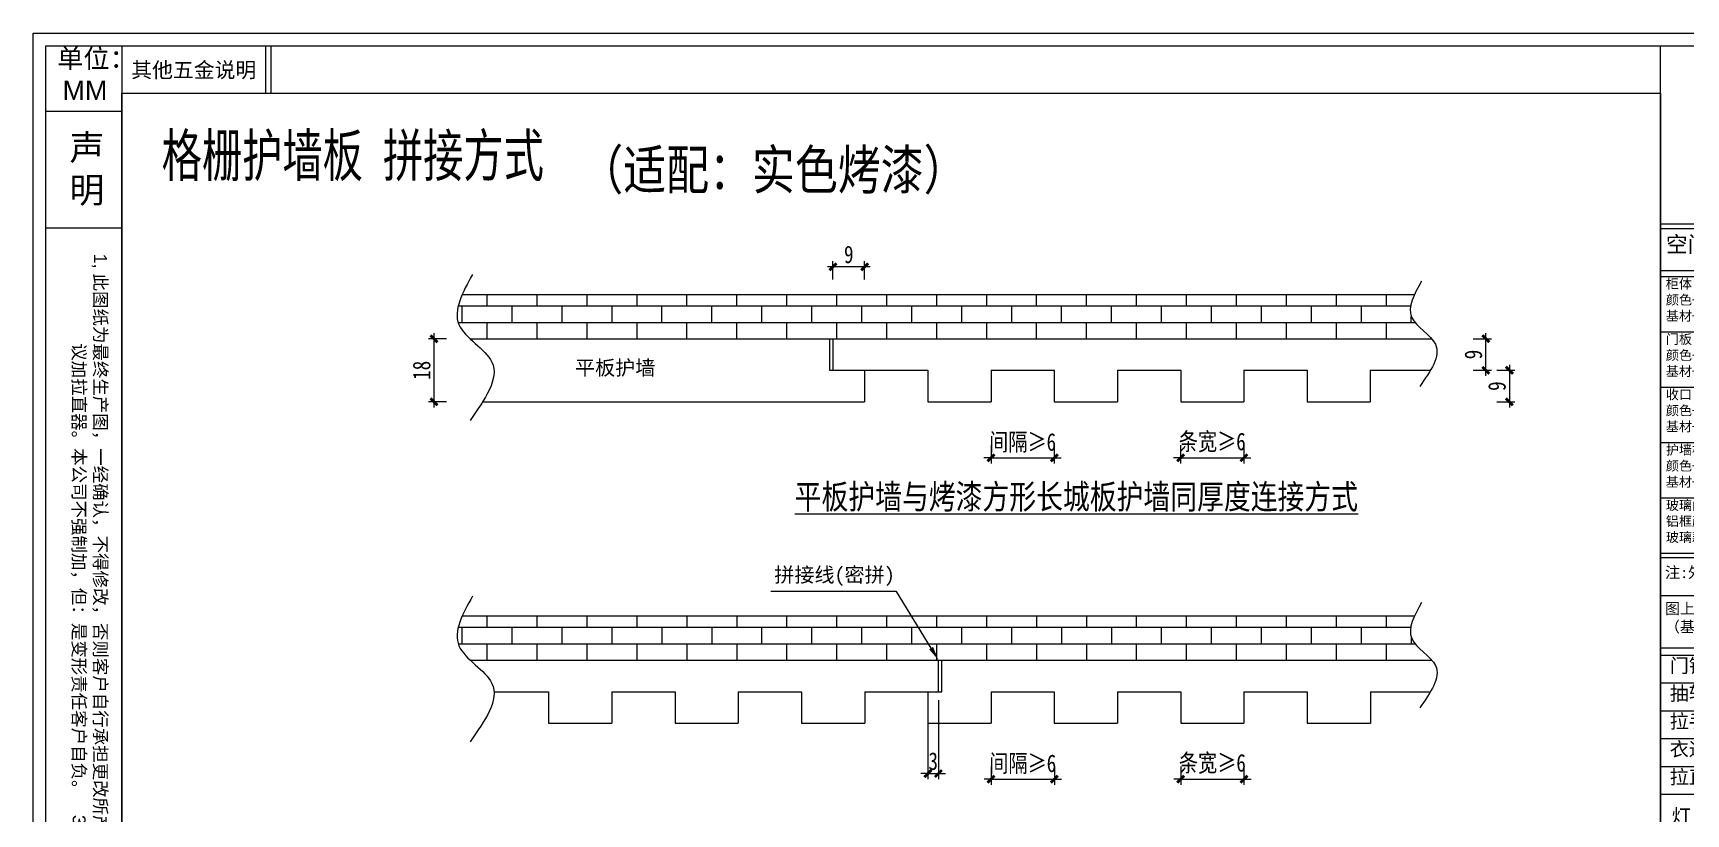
# Model space of a CAD drawing. Header units: millimetres. Extents: x 4862 to 20554, y 7569 to 11262.
# Drawn here: x 19754.9 to 20225.5, y 8941.9 to 9164.2 of the extents above; entities that cross this region are included whole.
import ezdxf
from ezdxf import colors
from ezdxf.entities.mleader import LeaderData, LeaderLine
from ezdxf.math import Vec2, Vec3

# ---------------------------------------------------------------- set-up
doc = ezdxf.new("R2010")
doc.units = ezdxf.units.MM
doc.layers.add('0 @ 1', color=7, linetype='Continuous')
doc.styles.get("Standard").update_dxf_attribs({"font": 'arial.ttf'})
doc.styles.add('宋', font='SimSun.ttf', dxfattribs={"width": 0.7})
doc.styles.add('宋体', font='SimSun.ttf')
doc.styles.add('家具尺寸文字', font='SimSun.ttf', dxfattribs={"width": 0.8})
doc.dimstyles.new('副本 固装比例2', dxfattribs={"dimscale": 2, "dimtxt": 2.5, "dimasz": 1, "dimexe": 0.8, "dimexo": 1.2, "dimgap": 0.5, "dimtad": 1, "dimdec": 0, "dimdsep": 46, "dimtxsty": '家具尺寸文字', "dimblk": 'ARCHTICK', "dimcen": 0, "dimdle": 0.8, "dimclrd": 8, "dimclre": 8, "dimclrt": 2, "dimadec": 1, "dimazin": 2, "dimtfac": 1, "dimtdec": 0, "dimtix": 1, "dimtmove": 2, "dimatfit": 2, "dimfxl": 0, "dimtolj": 1, "dimtzin": 0, "dimarcsym": 0})

# ---------------------------------------------------------------- blocks, each defined once
blk = doc.blocks.new('A$C398a0407')
for p, q in [((443.2, 6784), (443.2, 64)), ((1163.2, 6546.9), (1163.2, 6784)), ((1189.6, 6546.9), (1189.6, 6784)), ((8134, 64), (8134, 6784)), ((443.2, 6546.9), (8134, 6546.9)), ((8134, 5895.4), (9568, 5895.4)), ((8134, 5871.3), (9568, 5871.3)), ((8134, 5871.3), (9568, 5871.3)), ((8134, 5661), (9568, 5661)), ((8134, 5632.1), (9568, 5632.1)), ((8134, 5355.5), (9568, 5355.5)), ((8134, 5078.9), (9568, 5078.9)), ((8134, 4802.3), (9568, 4802.3)), ((8134, 4802.3), (9568, 4802.3)), ((8134, 4525.8), (9568, 4525.8)), ((8134, 4249.2), (9568, 4249.2)), ((8134, 4227.4), (9568, 4227.4)), ((8134, 4037), (9568, 4037)), ((8134, 3776.6), (9568, 3776.6)), ((8134, 3739.6), (9568, 3739.6)), ((8134, 3600.5), (9568, 3600.5)), ((8134, 3461.4), (9568, 3461.4)), ((8134, 3322.3), (9568, 3322.3)), ((8134, 3183.3), (9568, 3183.3)), ((8134, 3183.3), (9568, 3183.3)), ((8134, 3044.2), (9568, 3044.2)), ((8134, 3044.2), (9568, 3044.2))]:
    blk.add_line(p, q)
at = {"color": 8}
for p, q in [((64, 6457.7), (443.2, 6457.7)), ((64, 5874.2), (443.2, 5874.2))]:
    blk.add_line(p, q, dxfattribs=at)
for points in [[(9632, 0), (0, 0), (0, 6848), (9632, 6848)], [(9568, 64), (64, 64), (64, 6784), (9568, 6784)]]:
    blk.add_lwpolyline(points, close=True)
at = {"color": 8, "attachment_point": 1, "style": '宋体'}
for s, width, gutter_width, insert, char_height in [('空间名称', 575.66, 12.1, (8160.3, 5832.6), 80), ('柜体\\P颜色+手册型号\\P基材+厚度', 575.66, 12.1, (8160.3, 5619.1), 48), ('门板\\P颜色+手册型号\\P基材+厚度', 575.66, 12.1, (8160.3, 5342.6), 48), ('收口，见光板\\P颜色+手册型号\\P基材+厚度', 575.66, 12.1, (8160.3, 5066), 48), ('护墙板\\P颜色+手册型号\\P基材+厚度', 575.66, 12.1, (8160.3, 4789.4), 48), ('玻璃门手册型号\\P铝框颜色：\\P玻璃款式：', 575.66, 12.1, (8160.3, 4512.8), 48), ('门铰', 580.458, 12.2, (8179.9, 3722), 70), ('抽轨', 580.458, 12.2, (8179.9, 3583), 70), ('拉手', 580.458, 12.2, (8179.9, 3443.9), 70), ('衣通', 580.458, 12.2, (8179.9, 3304.8), 70), ('拉直器', 580.458, 12.2, (8179.9, 3165.7), 70), ('灯', 580.458, 12.2, (8188.5, 2970.9), 70)]:
    blk.add_mtext_dynamic_manual_height_columns(s, width=width, gutter_width=gutter_width, heights=[0], dxfattribs=dict(at, insert=insert, char_height=char_height))
at = {"color": 8, "insert": (368.9, 272.3), "char_height": 64, "width": 5497.15, "attachment_point": 3, "rotation": 270}
blk.add_mtext('1, {\\fSimSun|b0|i0|c134|p2;此图纸为最终生产图，一经确认，不得修改，否则客户自行承担更改所产生的费用以及更改后出现的后果。  }2{\\fSimSun|b0|i0|c134|p2;，门高1600mm以上的门，都建议加拉直器。本公司不强制加，但：是变形责任客户自负。  }3{\\fSimSun|b0|i0|c134|p2;，如客户需要另外添加任何配件，需另外下单，此图纸不包含在内。}', dxfattribs=at)
at = {"insert": (8155.9, 4181), "char_height": 56.296, "attachment_point": 1, "style": '宋体'}
blk.add_mtext_dynamic_manual_height_columns('注:外抽面默认同门，内抽面同柜体。', width=1290.05, gutter_width=10.1, heights=[0], dxfattribs=at)
at = {"color": 1, "insert": (8155.9, 3999.7), "char_height": 54.688, "attachment_point": 1, "style": '宋体'}
blk.add_mtext_dynamic_manual_height_columns('图上同一种颜色的线表示同一种板材\\P（基材与颜色均一致）混搭产品注意', width=1290.05, gutter_width=10.1, heights=[0], dxfattribs=at)
at = {"layer": '0 @ 1', "color": 8, "attachment_point": 1}
for s, insert, char_height, width in [('\\pi13.703;单位：\\P\\pi40.286;MM', (107.3, 6770.1), 96, 391.163), ('{\\fSimSun|b0|i0|c134|p2;其他五金说明}', (490.9, 6701.9), 76.325, 737.994), ('声明', (182.3, 6340), 127.53, 194.038)]:
    blk.add_mtext(s, dxfattribs=dict(at, insert=insert, char_height=char_height, width=width))
blk = doc.blocks.new('_ArchTick')
at = {"color": 0, "linetype": 'ByBlock', "const_width": 0.4}
blk.add_lwpolyline([(-0.5, -0.5), (0.5, 0.5)], dxfattribs=at)
blk = doc.blocks.new('*D501')
at = {"color": 8, "lineweight": -2, "transparency": 16777216}
for p, q in [((20027.66, 9046.9), (20027.66, 9041.7)), ((20045.66, 9046.9), (20045.66, 9041.7)), ((20027.66, 9043.3), (20025.66, 9043.3)), ((20027.66, 9043.3), (20045.66, 9043.3)), ((20045.66, 9043.3), (20047.66, 9043.3))]:
    blk.add_line(p, q, dxfattribs=at)
at = {"layer": 'Defpoints', "color": 0, "transparency": 16777216}
for p in [(20027.66, 9059.2), (20045.66, 9059.2), (20045.66, 9043.3)]:
    blk.add_point(p, dxfattribs=at)
at = {"color": 8, "lineweight": -2, "transparency": 16777216, "xscale": 2, "yscale": 2, "zscale": 2}
blk.add_blockref('_ArchTick', (20027.66, 9043.3), dxfattribs=at)
at = {"color": 8, "lineweight": -2, "transparency": 16777216, "xscale": 2, "yscale": 2, "zscale": 2, "rotation": 180}
blk.add_blockref('_ArchTick', (20045.66, 9043.3), dxfattribs=at)
at = {"color": 2, "transparency": 16777216, "insert": (20036.66, 9047.54), "char_height": 5, "attachment_point": 5, "style": '家具尺寸文字'}
blk.add_mtext('\\A1;间隔≥6', dxfattribs=at)
blk = doc.blocks.new('*D502')
at = {"color": 8, "lineweight": -2, "transparency": 16777216}
for p, q in [((19869.06, 9057.6), (19869.06, 9078.8)), ((19872.66, 9077.2), (19867.46, 9077.2)), ((19872.66, 9059.2), (19867.46, 9059.2))]:
    blk.add_line(p, q, dxfattribs=at)
at = {"layer": 'Defpoints', "color": 0, "transparency": 16777216}
for p in [(19869.06, 9077.2), (19880.14, 9077.2), (19882.89, 9059.2)]:
    blk.add_point(p, dxfattribs=at)
at = {"color": 8, "lineweight": -2, "transparency": 16777216, "xscale": 2, "yscale": 2, "zscale": 2}
for p, rotation in [((19869.06, 9077.2), 90), ((19869.06, 9059.2), 270)]:
    blk.add_blockref('_ArchTick', p, dxfattribs=dict(at, rotation=rotation))
at = {"color": 2, "transparency": 16777216, "insert": (19865.56, 9068.2), "char_height": 5, "attachment_point": 5, "rotation": 90, "style": '家具尺寸文字'}
blk.add_mtext('\\A1;18', dxfattribs=at)
blk = doc.blocks.new('*D503')
at = {"color": 8, "lineweight": -2, "transparency": 16777216}
for p, q in [((20168.53, 9066.6), (20168.53, 9078.8)), ((20164.93, 9077.2), (20170.13, 9077.2)), ((20164.93, 9068.2), (20170.13, 9068.2))]:
    blk.add_line(p, q, dxfattribs=at)
at = {"layer": 'Defpoints', "color": 0, "transparency": 16777216}
for p in [(20148.8, 9077.2), (20168.53, 9077.2), (20152.78, 9068.2)]:
    blk.add_point(p, dxfattribs=at)
at = {"color": 8, "lineweight": -2, "transparency": 16777216, "xscale": 2, "yscale": 2, "zscale": 2}
for p, rotation in [((20168.53, 9077.2), 90), ((20168.53, 9068.2), 270)]:
    blk.add_blockref('_ArchTick', p, dxfattribs=dict(at, rotation=rotation))
at = {"color": 2, "transparency": 16777216, "insert": (20165.03, 9072.7), "char_height": 5, "attachment_point": 5, "rotation": 90, "style": '家具尺寸文字'}
blk.add_mtext('\\A1;9', dxfattribs=at)
blk = doc.blocks.new('*D504')
at = {"color": 8, "lineweight": -2, "transparency": 16777216}
for p, q in [((20175.25, 9069.8), (20175.25, 9057.6)), ((20171.65, 9068.2), (20176.85, 9068.2)), ((20171.65, 9059.2), (20176.85, 9059.2))]:
    blk.add_line(p, q, dxfattribs=at)
at = {"layer": 'Defpoints', "color": 0, "transparency": 16777216}
for p in [(20150.67, 9068.2), (20135.66, 9059.2), (20175.25, 9059.2)]:
    blk.add_point(p, dxfattribs=at)
at = {"color": 8, "lineweight": -2, "transparency": 16777216, "xscale": 2, "yscale": 2, "zscale": 2}
for p, rotation in [((20175.25, 9068.2), 90), ((20175.25, 9059.2), 270)]:
    blk.add_blockref('_ArchTick', p, dxfattribs=dict(at, rotation=rotation))
at = {"color": 2, "transparency": 16777216, "insert": (20171.75, 9063.7), "char_height": 5, "attachment_point": 5, "rotation": 90, "style": '家具尺寸文字'}
blk.add_mtext('\\A1;9', dxfattribs=at)
blk = doc.blocks.new('*D505')
at = {"color": 8, "lineweight": -2, "transparency": 16777216}
for p, q in [((19993.26, 9097.66), (19981.06, 9097.66)), ((19982.66, 9094.06), (19982.66, 9099.26)), ((19991.66, 9094.06), (19991.66, 9099.26))]:
    blk.add_line(p, q, dxfattribs=at)
at = {"layer": 'Defpoints', "color": 0, "transparency": 16777216}
for p in [(19982.66, 9097.66), (19982.66, 9077.2), (19991.66, 9068.2)]:
    blk.add_point(p, dxfattribs=at)
at = {"color": 8, "lineweight": -2, "transparency": 16777216, "xscale": 2, "yscale": 2, "zscale": 2, "rotation": 180}
blk.add_blockref('_ArchTick', (19982.66, 9097.66), dxfattribs=at)
at = {"color": 8, "lineweight": -2, "transparency": 16777216, "xscale": 2, "yscale": 2, "zscale": 2}
blk.add_blockref('_ArchTick', (19991.66, 9097.66), dxfattribs=at)
at = {"color": 2, "transparency": 16777216, "insert": (19987.16, 9101.16), "char_height": 5, "attachment_point": 5, "style": '家具尺寸文字'}
blk.add_mtext('\\A1;9', dxfattribs=at)
blk = doc.blocks.new('*D506')
at = {"color": 8, "lineweight": -2, "transparency": 16777216}
for p, q in [((20081.66, 9046.9), (20081.66, 9041.7)), ((20099.66, 9046.9), (20099.66, 9041.7)), ((20081.66, 9043.3), (20079.66, 9043.3)), ((20081.66, 9043.3), (20099.66, 9043.3)), ((20099.66, 9043.3), (20101.66, 9043.3))]:
    blk.add_line(p, q, dxfattribs=at)
at = {"layer": 'Defpoints', "color": 0, "transparency": 16777216}
for p in [(20081.66, 9059.2), (20099.66, 9059.2), (20099.66, 9043.3)]:
    blk.add_point(p, dxfattribs=at)
at = {"color": 8, "lineweight": -2, "transparency": 16777216, "xscale": 2, "yscale": 2, "zscale": 2}
blk.add_blockref('_ArchTick', (20081.66, 9043.3), dxfattribs=at)
at = {"color": 8, "lineweight": -2, "transparency": 16777216, "xscale": 2, "yscale": 2, "zscale": 2, "rotation": 180}
blk.add_blockref('_ArchTick', (20099.66, 9043.3), dxfattribs=at)
at = {"color": 2, "transparency": 16777216, "insert": (20090.66, 9047.62), "char_height": 5, "attachment_point": 5, "style": '家具尺寸文字'}
blk.add_mtext('\\A1;条宽≥6', dxfattribs=at)
blk = doc.blocks.new('*D507')
at = {"color": 8, "lineweight": -2, "transparency": 16777216}
for p, q in [((20009.69, 8974.31), (20009.69, 8951.8)), ((20012.69, 8974.31), (20012.69, 8951.8)), ((20009.69, 8953.4), (20007.69, 8953.4)), ((20009.69, 8953.4), (20012.69, 8953.4)), ((20012.69, 8953.4), (20014.69, 8953.4))]:
    blk.add_line(p, q, dxfattribs=at)
at = {"layer": 'Defpoints', "color": 0, "transparency": 16777216}
for p in [(20009.69, 8976.71), (20012.69, 8976.71), (20012.69, 8953.4)]:
    blk.add_point(p, dxfattribs=at)
at = {"color": 8, "lineweight": -2, "transparency": 16777216, "xscale": 2, "yscale": 2, "zscale": 2}
blk.add_blockref('_ArchTick', (20009.69, 8953.4), dxfattribs=at)
at = {"color": 8, "lineweight": -2, "transparency": 16777216, "xscale": 2, "yscale": 2, "zscale": 2, "rotation": 180}
blk.add_blockref('_ArchTick', (20012.69, 8953.4), dxfattribs=at)
at = {"color": 2, "transparency": 16777216, "insert": (20011.19, 8956.9), "char_height": 5, "attachment_point": 5, "style": '家具尺寸文字'}
blk.add_mtext('\\A1;3', dxfattribs=at)
blk = doc.blocks.new('*D508')
at = {"color": 8, "lineweight": -2, "transparency": 16777216}
for p, q in [((20027.69, 8951.81), (20025.69, 8951.81)), ((20027.69, 8955.41), (20027.69, 8950.21)), ((20027.69, 8951.81), (20045.69, 8951.81)), ((20045.69, 8955.41), (20045.69, 8950.21)), ((20045.69, 8951.81), (20047.69, 8951.81))]:
    blk.add_line(p, q, dxfattribs=at)
at = {"layer": 'Defpoints', "color": 0, "transparency": 16777216}
for p in [(20027.69, 8967.71), (20045.69, 8967.71), (20045.69, 8951.81)]:
    blk.add_point(p, dxfattribs=at)
at = {"color": 8, "lineweight": -2, "transparency": 16777216, "xscale": 2, "yscale": 2, "zscale": 2}
blk.add_blockref('_ArchTick', (20027.69, 8951.81), dxfattribs=at)
at = {"color": 8, "lineweight": -2, "transparency": 16777216, "xscale": 2, "yscale": 2, "zscale": 2, "rotation": 180}
blk.add_blockref('_ArchTick', (20045.69, 8951.81), dxfattribs=at)
at = {"color": 2, "transparency": 16777216, "insert": (20036.69, 8956.05), "char_height": 5, "attachment_point": 5, "style": '家具尺寸文字'}
blk.add_mtext('\\A1;间隔≥6', dxfattribs=at)
blk = doc.blocks.new('*D509')
at = {"color": 8, "lineweight": -2, "transparency": 16777216}
for p, q in [((20081.69, 8951.81), (20079.69, 8951.81)), ((20081.69, 8955.41), (20081.69, 8950.21)), ((20081.69, 8951.81), (20099.69, 8951.81)), ((20099.69, 8955.41), (20099.69, 8950.21)), ((20099.69, 8951.81), (20101.69, 8951.81))]:
    blk.add_line(p, q, dxfattribs=at)
at = {"layer": 'Defpoints', "color": 0, "transparency": 16777216}
for p in [(20081.69, 8967.71), (20099.69, 8967.71), (20099.69, 8951.81)]:
    blk.add_point(p, dxfattribs=at)
at = {"color": 8, "lineweight": -2, "transparency": 16777216, "xscale": 2, "yscale": 2, "zscale": 2}
blk.add_blockref('_ArchTick', (20081.69, 8951.81), dxfattribs=at)
at = {"color": 8, "lineweight": -2, "transparency": 16777216, "xscale": 2, "yscale": 2, "zscale": 2, "rotation": 180}
blk.add_blockref('_ArchTick', (20099.69, 8951.81), dxfattribs=at)
at = {"color": 2, "transparency": 16777216, "insert": (20090.69, 8956.13), "char_height": 5, "attachment_point": 5, "style": '家具尺寸文字'}
blk.add_mtext('\\A1;条宽≥6', dxfattribs=at)

msp = doc.modelspace()

# ---------------------------------------------------------------- hatches: boundary and pattern name
at = {"lineweight": 13, "true_color": 0x939598}
h = msp.add_hatch(dxfattribs=at)
h.set_pattern_fill('AR-BRSTD', color=252, scale=0.07)
h.set_pattern_definition([(0, (-315972.9025, 66435.3836), (0, 4.741926), []), (90, (-315972.9025, 66435.3836), (-7.112, 4.741926), [4.741926, -4.741926])])
edge = h.paths.add_edge_path()
edge.add_spline(control_points=[(19877.062, 9089.724), (19875.731, 9086.671), (19874.679, 9082.094), (19877.96, 9078.481), (19879.315, 9077.203)], knot_values=[5.5859042, 5.5859042, 5.5859042, 5.5859042, 14.7093493, 19.9568971, 19.9568971, 19.9568971, 19.9568971], degree=3, periodic=0)
edge.add_line((19879.315, 9077.203), (20153.104, 9077.203))
edge.add_spline(control_points=[(20153.104, 9077.203), (20151.309, 9079.236), (20145.941, 9082.594), (20147.164, 9087.418), (20148.205, 9089.724)], knot_values=[3.7594089, 3.7594089, 3.7594089, 3.7594089, 11.9584584, 18.8224683, 18.8224683, 18.8224683, 18.8224683], degree=3, periodic=0)
edge.add_line((20148.205, 9089.724), (19877.062, 9089.724))
h = msp.add_hatch(dxfattribs=at)
h.set_pattern_fill('AR-BRSTD', color=252, scale=0.07)
h.set_pattern_definition([(0, (-315972.8763, 66343.891), (0, 4.741926), []), (90, (-315972.876, 66343.891), (-7.112, 4.741926), [4.741926, -4.741926])])
edge = h.paths.add_edge_path()
edge.add_spline(control_points=[(19877.088, 8998.231), (19875.757, 8995.178), (19874.705, 8990.602), (19877.986, 8986.988), (19879.341, 8985.71)], knot_values=[5.5859042, 5.5859042, 5.5859042, 5.5859042, 14.7093493, 19.9568971, 19.9568971, 19.9568971, 19.9568971], degree=3, periodic=0)
edge.add_line((19879.341, 8985.71), (20153.13, 8985.71))
edge.add_spline(control_points=[(20153.13, 8985.71), (20151.336, 8987.743), (20145.967, 8991.102), (20147.19, 8995.925), (20148.231, 8998.231)], knot_values=[3.7594089, 3.7594089, 3.7594089, 3.7594089, 11.9584584, 18.8224683, 18.8224683, 18.8224683, 18.8224683], degree=3, periodic=0)
edge.add_line((20148.231, 8998.231), (19877.088, 8998.231))

# ---------------------------------------------------------------- linework, layer by layer
for p, q in [((19880.145, 9077.203), (20148.802, 9077.203)), ((19981.661, 9077.203), (19981.661, 9068.203)), ((19982.661, 9077.203), (19982.661, 9068.203)), ((19981.661, 9068.203), (20009.661, 9068.203)), ((19991.661, 9068.203), (19991.661, 9059.203)), ((20009.661, 9068.203), (20009.661, 9059.203)), ((20027.661, 9068.203), (20027.661, 9059.203)), ((20027.661, 9068.203), (20045.661, 9068.203)), ((20045.661, 9068.203), (20045.661, 9059.203)), ((20063.661, 9068.203), (20063.661, 9059.203)), ((20063.661, 9068.203), (20081.661, 9068.203)), ((20081.661, 9068.203), (20081.661, 9059.203)), ((20099.661, 9068.203), (20099.661, 9059.203)), ((20099.661, 9068.203), (20117.661, 9068.203)), ((20117.661, 9068.203), (20117.661, 9059.203)), ((20135.661, 9068.203), (20135.661, 9059.203)), ((20135.661, 9068.203), (20152.777, 9068.203)), ((19882.892, 9059.203), (19991.661, 9059.203)), ((20009.661, 9059.203), (20027.661, 9059.203)), ((20045.661, 9059.203), (20063.661, 9059.203)), ((20081.661, 9059.203), (20099.661, 9059.203)), ((20117.661, 9059.203), (20135.661, 9059.203)), ((19880.171, 8985.71), (20148.829, 8985.71)), ((20012.687, 8976.71), (20012.687, 8985.71)), ((20013.687, 8976.71), (20013.687, 8985.71)), ((19886.157, 8976.71), (19901.687, 8976.71)), ((19901.687, 8976.71), (19901.687, 8967.71)), ((19919.687, 8976.71), (19919.687, 8967.71)), ((19919.687, 8976.71), (19937.687, 8976.71)), ((19937.687, 8976.71), (19937.687, 8967.71)), ((19955.687, 8976.71), (19955.687, 8967.71)), ((19955.687, 8976.71), (19973.687, 8976.71)), ((19973.687, 8976.71), (19973.687, 8967.71)), ((19991.687, 8976.71), (19991.687, 8967.71)), ((19991.687, 8976.71), (20009.687, 8976.71)), ((20009.687, 8976.71), (20009.687, 8967.71)), ((20009.687, 8976.71), (20013.687, 8976.71)), ((20027.687, 8976.71), (20027.687, 8967.71)), ((20027.687, 8976.71), (20045.687, 8976.71)), ((20045.687, 8976.71), (20045.687, 8967.71)), ((20063.687, 8976.71), (20063.687, 8967.71)), ((20063.687, 8976.71), (20081.687, 8976.71)), ((20081.687, 8976.71), (20081.687, 8967.71)), ((20099.687, 8976.71), (20099.687, 8967.71)), ((20099.687, 8976.71), (20117.687, 8976.71)), ((20117.687, 8976.71), (20117.687, 8967.71)), ((20135.687, 8976.71), (20135.687, 8967.71)), ((20135.687, 8976.71), (20152.803, 8976.71)), ((19901.687, 8967.71), (19919.687, 8967.71)), ((19937.687, 8967.71), (19955.687, 8967.71)), ((19973.687, 8967.71), (19991.687, 8967.71)), ((20009.687, 8967.71), (20027.687, 8967.71)), ((20045.687, 8967.71), (20063.687, 8967.71)), ((20081.687, 8967.71), (20099.687, 8967.71)), ((20117.687, 8967.71), (20135.687, 8967.71))]:
    msp.add_line(p, q)
at = {"color": 1}
msp.add_lwpolyline([(19754.896, 9164.217), (20303.654, 9164.217), (20303.654, 8774.07), (19754.896, 8774.07)], close=True, dxfattribs=at)
msp.add_lwpolyline([(20218.309, 8796.802), (19780.147, 8796.802), (19780.147, 9147.063), (20218.309, 9147.063)], close=True)
at = {"color": 251, "true_color": 0x636466}
for points in [[(20148.205, 9089.724), (19877.062, 9089.724)], [(20148.231, 8998.231), (19877.088, 8998.231)]]:
    msp.add_lwpolyline(points, dxfattribs=at)
for points in [[(19879.315, 9077.203), (20153.104, 9077.203)], [(19879.341, 8985.71), (20153.13, 8985.71)]]:
    msp.add_lwpolyline(points)
at = {"color": 251, "lineweight": 5, "true_color": 0x636466}
for points in [[(19880.004, 9095.441), (19876.141, 9081.248), (19885.532, 9070.565), (19879.319, 9053.961)], [(20150.207, 9093.577), (20147.418, 9083.326), (20154.2, 9075.61), (20149.713, 9063.619)], [(19880.03, 9003.949), (19876.168, 8989.756), (19885.558, 8979.072), (19879.345, 8962.469)], [(20150.234, 9002.084), (20147.444, 8991.833), (20154.226, 8984.118), (20149.739, 8972.126)]]:
    msp.add_spline(points, degree=3, dxfattribs=at)

# ---------------------------------------------------------------- block references
at = {"xscale": 0.05697241813319785, "yscale": 0.05697241813319785, "zscale": 0.05697241813319785}
msp.add_blockref('A$C398a0407', (19754.896, 8774.07), dxfattribs=at)

# ---------------------------------------------------------------- texts
at = {"color": 50, "style": '家具尺寸文字', "width": 0.8}
msp.add_text('（适配：实色烤漆）', height=11.2, dxfattribs=at).set_placement((19910.706, 9119.709))
at = {"color": 1, "insert": (19791.517, 9135.396), "char_height": 12, "width": 133.36465, "attachment_point": 1, "style": '宋'}
msp.add_mtext('格栅护墙板 拼接方式', dxfattribs=at)
at = {"color": 4, "char_height": 4.1923, "style": '宋体'}
for s, insert, width, attachment_point in [('平板护墙', (19909.21, 9068.706), 82.36436, 4), ('拼接线(密拼)', (20000.251, 9009.438), 37.87103, 6)]:
    msp.add_mtext(s, dxfattribs=dict(at, insert=insert, width=width, attachment_point=attachment_point))
at = {"color": 50, "insert": (19971.757, 9031.822), "char_height": 7, "width": 173.35947, "attachment_point": 4, "style": '家具尺寸文字'}
msp.add_mtext('{\\L\\C256;平板护墙与烤漆方形长城板护墙同厚度连接方式}', dxfattribs=at)

# ---------------------------------------------------------------- dimensions: what is measured, and where the dimension line sits
dim = msp.add_linear_dim(base=(19982.661, 9097.662), p1=(19991.661, 9068.203), p2=(19982.661, 9077.203), dimstyle='副本 固装比例2')
dim.commit()
dim.dimension.update_dxf_attribs({"geometry": '*D505', "text_midpoint": (19987.161, 9101.162)})
for base, p1, p2, picture, middle in [((19869.061, 9077.203), (19882.892, 9059.203), (19880.145, 9077.203), '*D502', (19865.561, 9068.203)), ((20168.531, 9077.203), (20152.777, 9068.203), (20148.802, 9077.203), '*D503', (20165.031, 9072.703)), ((20175.249, 9059.203), (20150.666, 9068.203), (20135.661, 9059.203), '*D504', (20171.749, 9063.703))]:
    dim = msp.add_linear_dim(base=base, p1=p1, p2=p2, angle=90, dimstyle='副本 固装比例2')
    dim.commit()
    dim.dimension.update_dxf_attribs({"geometry": picture, "text_midpoint": middle})
for base, p1, p2, text, picture, middle in [((20045.661, 9043.298), (20027.661, 9059.203), (20045.661, 9059.203), '间隔≥6', '*D501', (20036.661, 9047.538)), ((20099.661, 9043.298), (20081.661, 9059.203), (20099.661, 9059.203), '条宽≥6', '*D506', (20090.661, 9047.622)), ((20045.687, 8951.805), (20027.687, 8967.71), (20045.687, 8967.71), '间隔≥6', '*D508', (20036.687, 8956.045)), ((20099.687, 8951.805), (20081.687, 8967.71), (20099.687, 8967.71), '条宽≥6', '*D509', (20090.687, 8956.129))]:
    dim = msp.add_linear_dim(base=base, p1=p1, p2=p2, text=text, dimstyle='副本 固装比例2')
    dim.commit()
    dim.dimension.update_dxf_attribs({"geometry": picture, "text_midpoint": middle})
at = {"color": 1}
dim = msp.add_linear_dim(base=(20012.687, 8953.398), p1=(20009.687, 8976.71), p2=(20012.687, 8976.71), dimstyle='副本 固装比例2', override={"dimfxl": 30, "dimarcsym": 1}, dxfattribs=at)
dim.commit()
dim.dimension.update_dxf_attribs({"geometry": '*D507', "text_midpoint": (20011.187, 8956.898)})

# ---------------------------------------------------------------- leaders
at = {"color": 4}
ml = msp.add_multileader_mtext('Standard', dxfattribs=at)
ml.set_content('', color=4)
ml.set_leader_properties()
ml.build(insert=Vec2(0, 0))
ctx = ml.context
ctx.base_point, ctx.plane_origin = Vec3(19960.965, 9005.211), Vec3(20022.481, 9033.15)
ctx.text_align_type = 2
notes = []
notes.append((ctx, [(0, (1, 1, 0), (20000.77, 9005.211), (-1, 0), 35.805, [(0, [(20012.687, 8985.71)], 0, [])])]))
ctx.mtext.insert, ctx.mtext.alignment, ctx.mtext.flow_direction = Vec3(19962.965, 9007.211), 3, 5
for ctx, leaders in notes:
    for number, flags, end, landing, length, lines in leaders:
        leader = LeaderData()
        leader.index, (leader.has_last_leader_line, leader.has_dogleg_vector, leader.attachment_direction) = number, flags
        leader.last_leader_point, leader.dogleg_vector, leader.dogleg_length = Vec3(end), Vec3(landing), length
        for number, points, colour, breaks in lines:
            line = LeaderLine()
            line.index, line.vertices, line.color, line.breaks = number, Vec3.list(points), colors.encode_raw_color(colour), breaks
            leader.lines.append(line)
        ctx.leaders.append(leader)

doc.saveas('drawing.dxf')
